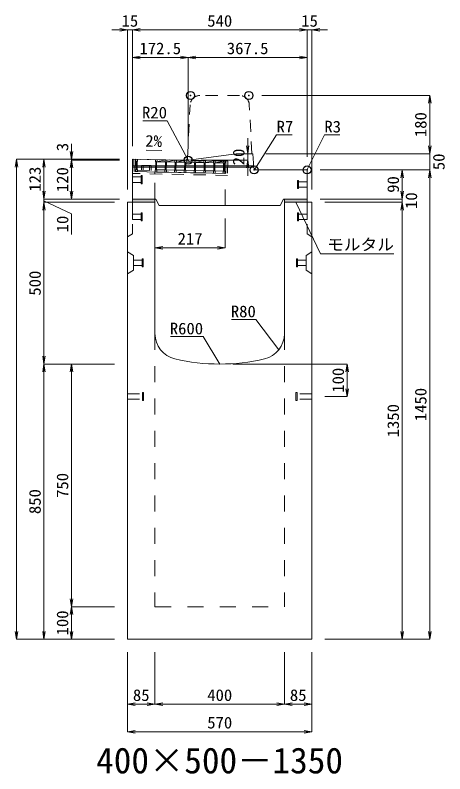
# Model space of a CAD drawing. Units: millimetres at full size. Extents: x -1809 to 57027, y -20349 to 17321.
# Drawn here: x 40936 to 42264, y -10912 to -8568 of the extents above; entities that cross this region are included whole.
import ezdxf
from ezdxf.enums import TextEntityAlignment as Align

# ---------------------------------------------------------------- set-up
doc = ezdxf.new("R2010")
doc.units = ezdxf.units.MM
doc.header["$LTSCALE"] = 50
doc.header["$PDMODE"] = 32
doc.header["$PDSIZE"] = 25
doc.linetypes.add('USER1', pattern=[2, 1, -1])
doc.linetypes.add('USER2', pattern=[1.35, 0.75, -0.6])
for name, color, linetype, lineweight in [('インサート', 3, 'USER2', 9), ('グレーチング', 7, 'USER2', 9), ('モルタル', 7, 'Continuous', 9), ('受枠', 3, 'USER2', 9), ('寸法線', 7, 'Continuous', 13), ('引出線', 4, 'Continuous', 13), ('本体', 2, 'Continuous', 13), ('目地', 132, 'Continuous', 9)]:
    doc.layers.add(name, color=color, linetype=linetype, lineweight=lineweight)
doc.layers.add('作業エリア', color=11, linetype='Continuous')
doc.layers.add('文字', color=7, linetype='Continuous')
doc.styles.add('ＭＳ 明朝', font='')
doc.styles.get('ＭＳ 明朝').set_extended_font_data('MS Mincho')

# ---------------------------------------------------------------- blocks, each defined once
blk = doc.blocks.new('open_arrow')
at = {"color": 0, "linetype": 'Continuous', "lineweight": -2}
blk.add_lwpolyline([(7.5, 1.25), (0, 0), (7.5, -1.25)], dxfattribs=at)

msp = doc.modelspace()

# ---------------------------------------------------------------- hatches: boundary and pattern name
at = {"layer": 'モルタル'}
for points in [[(41368.24, -9146.05), (41368.24, -9136.05), (41298.24, -9136.05), (41298.24, -9146.05)], [(41838.24, -9146.05), (41838.24, -9136.05), (41768.24, -9136.05), (41768.24, -9146.05)]]:
    msp.add_hatch(color=256, dxfattribs=at).paths.add_polyline_path(points)

# ---------------------------------------------------------------- linework, layer by layer
at = {"layer": 'インサート'}
for p, q in [((41298.24, -9067.55), (41325.24, -9067.55)), ((41298.24, -9067.55), (41298.24, -9084.55)), ((41328.24, -9063.55), (41325.24, -9063.55)), ((41325.24, -9063.55), (41325.24, -9088.55)), ((41328.24, -9088.55), (41328.24, -9063.55)), ((41298.24, -9084.55), (41325.24, -9084.55)), ((41325.24, -9088.55), (41328.24, -9088.55)), ((41808.24, -9078.55), (41811.24, -9078.55)), ((41808.24, -9103.55), (41808.24, -9078.55)), ((41811.24, -9078.55), (41811.24, -9103.55)), ((41838.24, -9082.55), (41811.24, -9082.55)), ((41838.24, -9082.55), (41838.24, -9099.55)), ((41811.24, -9103.55), (41808.24, -9103.55)), ((41838.24, -9099.55), (41811.24, -9099.55)), ((41298.24, -9182.55), (41325.24, -9182.55)), ((41298.24, -9182.55), (41298.24, -9199.55)), ((41328.24, -9178.55), (41325.24, -9178.55)), ((41325.24, -9178.55), (41325.24, -9203.55)), ((41328.24, -9203.55), (41328.24, -9178.55)), ((41808.24, -9178.55), (41811.24, -9178.55)), ((41808.24, -9203.55), (41808.24, -9178.55)), ((41811.24, -9178.55), (41811.24, -9203.55)), ((41838.24, -9182.55), (41811.24, -9182.55)), ((41838.24, -9182.55), (41838.24, -9199.55)), ((41298.24, -9199.55), (41325.24, -9199.55)), ((41325.24, -9203.55), (41328.24, -9203.55)), ((41811.24, -9203.55), (41808.24, -9203.55)), ((41838.24, -9199.55), (41811.24, -9199.55)), ((41301.44, -9324.55), (41328.44, -9324.55)), ((41301.44, -9324.55), (41301.44, -9341.55)), ((41331.44, -9320.55), (41328.44, -9320.55)), ((41328.44, -9320.55), (41328.44, -9345.55)), ((41331.44, -9345.55), (41331.44, -9320.55)), ((41805.04, -9320.55), (41808.04, -9320.55)), ((41805.04, -9345.55), (41805.04, -9320.55)), ((41808.04, -9320.55), (41808.04, -9345.55)), ((41835.04, -9324.55), (41808.04, -9324.55)), ((41835.04, -9324.55), (41835.04, -9341.55)), ((41301.44, -9341.55), (41328.44, -9341.55)), ((41328.44, -9345.55), (41331.44, -9345.55)), ((41808.04, -9345.55), (41805.04, -9345.55)), ((41835.04, -9341.55), (41808.04, -9341.55)), ((41283.24, -9737.55), (41329.24, -9737.55)), ((41283.24, -9754.55), (41283.24, -9737.55)), ((41329.24, -9758.55), (41329.24, -9733.55)), ((41329.24, -9733.55), (41333.24, -9733.55)), ((41333.24, -9758.55), (41333.24, -9733.55)), ((41803.24, -9733.55), (41807.24, -9733.55)), ((41803.24, -9733.55), (41803.24, -9758.55)), ((41807.24, -9733.55), (41807.24, -9758.55)), ((41853.24, -9737.55), (41807.24, -9737.55)), ((41853.24, -9737.55), (41853.24, -9754.55)), ((41283.24, -9754.55), (41329.24, -9754.55)), ((41333.24, -9758.55), (41329.24, -9758.55)), ((41807.24, -9758.55), (41803.24, -9758.55)), ((41853.24, -9754.55), (41807.24, -9754.55))]:
    msp.add_line(p, q, dxfattribs=at)
at = {"layer": 'グレーチング'}
for p, q in [((41309.53, -9013.27), (41309.41, -9019.27)), ((41309.41, -9019.27), (41310.39, -9020.29)), ((41584.48, -9018.59), (41309.53, -9013.27)), ((41310.39, -9020.29), (41309.93, -9044.29)), ((41313.39, -9020.35), (41312.93, -9044.34)), ((41314.41, -9019.37), (41313.39, -9020.35)), ((41314.53, -9013.37), (41314.41, -9019.37)), ((41369.52, -9014.43), (41369.4, -9020.43)), ((41369.4, -9020.43), (41370.38, -9021.45)), ((41370.38, -9021.45), (41369.92, -9045.45)), ((41373.38, -9021.51), (41372.92, -9045.5)), ((41374.4, -9020.53), (41373.38, -9021.51)), ((41374.52, -9014.53), (41374.4, -9020.53)), ((41374.4, -9020.53), (41399.51, -9015.01)), ((41374.4, -9020.53), (41399.4, -9021.01)), ((41399.51, -9015.01), (41399.4, -9021.01)), ((41399.4, -9021.01), (41400.38, -9022.03)), ((41400.38, -9022.03), (41399.91, -9046.03)), ((41403.38, -9022.09), (41402.91, -9046.09)), ((41404.39, -9021.11), (41403.38, -9022.09)), ((41404.51, -9015.11), (41404.39, -9021.11)), ((41404.39, -9021.11), (41429.51, -9015.59)), ((41404.39, -9021.11), (41429.39, -9021.59)), ((41429.51, -9015.59), (41429.39, -9021.59)), ((41429.39, -9021.59), (41430.37, -9022.61)), ((41430.37, -9022.61), (41429.91, -9046.61)), ((41433.37, -9022.67), (41432.91, -9046.67)), ((41434.39, -9021.69), (41433.37, -9022.67)), ((41434.51, -9015.69), (41434.39, -9021.69)), ((41434.39, -9021.69), (41459.5, -9016.17)), ((41434.39, -9021.69), (41459.38, -9022.17)), ((41459.5, -9016.17), (41459.38, -9022.17)), ((41459.38, -9022.17), (41460.36, -9023.19)), ((41460.36, -9023.19), (41459.9, -9047.19)), ((41463.36, -9023.25), (41462.9, -9047.25)), ((41464.38, -9022.27), (41463.36, -9023.25)), ((41464.5, -9016.27), (41464.38, -9022.27)), ((41464.38, -9022.27), (41489.49, -9016.76)), ((41464.38, -9022.27), (41489.38, -9022.75)), ((41489.49, -9016.76), (41489.38, -9022.75)), ((41489.38, -9022.75), (41490.36, -9023.77)), ((41490.36, -9023.77), (41489.89, -9047.77)), ((41493.36, -9023.83), (41492.89, -9047.83)), ((41494.38, -9022.85), (41493.36, -9023.83)), ((41494.49, -9016.85), (41494.38, -9022.85)), ((41494.38, -9022.85), (41519.49, -9017.34)), ((41494.38, -9022.85), (41519.37, -9023.33)), ((41519.49, -9017.34), (41519.37, -9023.33)), ((41519.37, -9023.33), (41520.35, -9024.35)), ((41520.35, -9024.35), (41519.89, -9048.35)), ((41523.35, -9024.41), (41522.89, -9048.41)), ((41524.37, -9023.43), (41523.35, -9024.41)), ((41524.49, -9017.43), (41524.37, -9023.43)), ((41524.37, -9023.43), (41549.48, -9017.92)), ((41524.37, -9023.43), (41549.37, -9023.92)), ((41549.48, -9017.92), (41549.37, -9023.92)), ((41549.37, -9023.92), (41550.35, -9024.93)), ((41550.35, -9024.93), (41549.88, -9048.93)), ((41553.35, -9024.99), (41552.88, -9048.99)), ((41554.37, -9024.01), (41553.35, -9024.99)), ((41554.48, -9018.01), (41554.37, -9024.01)), ((41554.37, -9024.01), (41579.48, -9018.5)), ((41554.37, -9024.01), (41579.36, -9024.5)), ((41579.48, -9018.5), (41579.36, -9024.5)), ((41579.36, -9024.5), (41580.34, -9025.51)), ((41580.34, -9025.51), (41579.88, -9049.51)), ((41583.34, -9025.57), (41582.88, -9049.57)), ((41584.36, -9024.59), (41583.34, -9025.57)), ((41584.48, -9018.59), (41584.36, -9024.59)), ((41308.79, -9051.26), (41308.91, -9045.27)), ((41308.91, -9045.27), (41309.93, -9044.29)), ((41313.91, -9045.36), (41312.93, -9044.34)), ((41313.79, -9051.36), (41313.91, -9045.36)), ((41313.88, -9046.86), (41368.87, -9047.93)), ((41326.67, -9032.11), (41326.38, -9047.1)), ((41326.67, -9032.11), (41356.66, -9032.69)), ((41331.67, -9032.2), (41331.38, -9047.2)), ((41351.66, -9032.59), (41351.37, -9047.59)), ((41356.66, -9032.69), (41356.37, -9047.68)), ((41368.78, -9052.43), (41368.9, -9046.43)), ((41368.9, -9046.43), (41369.92, -9045.45)), ((41372.92, -9045.5), (41399.91, -9046.03)), ((41373.9, -9046.52), (41372.92, -9045.5)), ((41373.78, -9052.52), (41373.9, -9046.52)), ((41398.78, -9053.01), (41398.89, -9047.01)), ((41398.89, -9047.01), (41399.91, -9046.03)), ((41403.89, -9047.1), (41402.91, -9046.09)), ((41402.91, -9046.09), (41429.91, -9046.61)), ((41403.78, -9053.1), (41403.89, -9047.1)), ((41428.77, -9053.59), (41428.89, -9047.59)), ((41428.89, -9047.59), (41429.91, -9046.61)), ((41433.89, -9047.68), (41432.91, -9046.67)), ((41432.91, -9046.67), (41459.9, -9047.19)), ((41433.77, -9053.68), (41433.89, -9047.68)), ((41458.76, -9054.17), (41458.88, -9048.17)), ((41458.88, -9048.17), (41459.9, -9047.19)), ((41463.88, -9048.27), (41462.9, -9047.25)), ((41462.9, -9047.25), (41489.89, -9047.77)), ((41463.76, -9054.26), (41463.88, -9048.27)), ((41488.76, -9054.75), (41488.88, -9048.75)), ((41488.88, -9048.75), (41489.89, -9047.77)), ((41493.87, -9048.85), (41492.89, -9047.83)), ((41492.89, -9047.83), (41519.89, -9048.35)), ((41493.76, -9054.84), (41493.87, -9048.85)), ((41518.75, -9055.33), (41518.87, -9049.33)), ((41518.87, -9049.33), (41519.89, -9048.35)), ((41523.87, -9049.43), (41522.89, -9048.41)), ((41522.89, -9048.41), (41549.88, -9048.93)), ((41523.75, -9055.43), (41523.87, -9049.43)), ((41548.75, -9055.91), (41548.86, -9049.91)), ((41548.86, -9049.91), (41549.88, -9048.93)), ((41552.88, -9048.99), (41579.88, -9049.51)), ((41553.86, -9050.01), (41552.88, -9048.99)), ((41553.75, -9056.01), (41553.86, -9050.01)), ((41578.86, -9050.49), (41579.88, -9049.51)), ((41583.86, -9050.59), (41582.88, -9049.57)), ((41583.74, -9056.59), (41308.79, -9051.26)), ((41578.74, -9056.49), (41578.86, -9050.49)), ((41583.74, -9056.59), (41583.86, -9050.59))]:
    msp.add_line(p, q, dxfattribs=at)
at = {"layer": 'モルタル'}
for points in [[(41298.24, -9136.05), (41368.24, -9136.05), (41368.24, -9146.05), (41298.24, -9146.05)], [(41768.24, -9136.05), (41838.24, -9136.05), (41838.24, -9146.05), (41768.24, -9146.05)]]:
    msp.add_lwpolyline(points, close=True, dxfattribs=at)
at = {"layer": '作業エリア'}
for p in [(41478.24, -8816.05), (41658.24, -8816.05), (41470.74, -9016.05), (41674.49, -9046.05), (41838.24, -9046.05)]:
    msp.add_point(p, dxfattribs=at)
at = {"layer": '受枠'}
for p, q in [((41300.53, -9013.1), (41299.68, -9057.09)), ((41593.48, -9018.77), (41300.53, -9013.1)), ((41306.53, -9013.21), (41305.79, -9051.21)), ((41587.48, -9018.65), (41586.74, -9056.64)), ((41593.48, -9018.77), (41592.62, -9062.76)), ((41592.62, -9062.76), (41299.68, -9057.09)), ((41305.79, -9051.21), (41586.74, -9056.64)), ((41367.78, -9052.41), (41367.67, -9058.41))]:
    msp.add_line(p, q, dxfattribs=at)
at = {"layer": '寸法線'}
for p, q in [((41346.24, -8613.38), (41235.24, -8613.38)), ((41283.24, -9106.03), (41283.24, -8613.38)), ((41298.24, -8613.38), (41838.24, -8613.38)), ((41298.24, -8973.03), (41298.24, -8613.38)), ((41298.24, -8973.03), (41298.24, -8613.38)), ((41790.24, -8613.38), (41901.24, -8613.38)), ((41838.24, -9006.03), (41838.24, -8613.38)), ((41838.24, -9006.03), (41838.24, -8613.38)), ((41853.24, -9106.03), (41853.24, -8613.38)), ((41470.74, -8698.38), (41298.24, -8698.38)), ((41298.24, -8973.03), (41298.24, -8698.38)), ((41470.74, -8976.03), (41470.74, -8698.38)), ((41470.74, -8698.38), (41838.24, -8698.38)), ((41470.74, -8976.03), (41470.74, -8698.38)), ((41838.24, -9006.03), (41838.24, -8698.38)), ((41698.26, -8816.05), (42217.02, -8816.05)), ((42217.02, -8996.05), (42217.02, -8816.05)), ((41654.6, -9064.05), (41654.6, -8948.05)), ((42217.02, -8948.05), (42217.02, -9094.05)), ((41110.3, -8965.05), (41110.3, -9064.05)), ((41654.6, -8996.05), (41658.76, -8996.05)), ((41710.76, -8996.05), (42217.02, -8996.05)), ((41710.76, -8996.05), (42217.02, -8996.05)), ((40940.3, -10496.05), (40940.3, -9013.05)), ((41258.22, -9013.05), (40940.3, -9013.05)), ((41025.3, -9013.05), (41025.3, -9136.05)), ((41258.22, -9013.05), (41025.3, -9013.05)), ((41258.22, -9013.05), (41110.3, -9013.05)), ((41258.22, -9016.05), (41110.3, -9016.05)), ((41110.3, -9016.05), (41110.3, -9136.05)), ((41258.22, -9016.05), (41110.3, -9016.05)), ((41510.76, -9016.05), (41654.6, -9016.05)), ((41878.26, -9046.05), (42132.02, -9046.05)), ((41878.26, -9046.05), (42217.02, -9046.05)), ((41878.26, -9046.05), (42217.02, -9046.05)), ((42132.02, -9046.05), (42132.02, -9136.05)), ((42217.02, -9046.05), (42217.02, -10496.05)), ((41025.3, -9088.05), (41025.3, -9194.05)), ((42132.02, -9088.05), (42132.02, -9194.05)), ((41258.22, -9136.05), (41025.3, -9136.05)), ((41258.22, -9136.05), (41025.3, -9136.05)), ((41025.3, -9141.05), (41110.51, -9181.26)), ((41258.22, -9136.05), (41110.3, -9136.05)), ((41878.26, -9136.05), (42132.02, -9136.05)), ((41878.26, -9136.05), (42132.02, -9136.05)), ((41243.22, -9146.05), (41025.3, -9146.05)), ((41025.3, -9146.05), (41025.3, -9646.05)), ((41243.22, -9146.05), (41025.3, -9146.05)), ((41893.26, -9146.05), (42132.02, -9146.05)), ((41893.26, -9146.05), (42132.02, -9146.05)), ((42132.02, -9146.05), (42132.02, -10496.05)), ((41110.51, -9181.26), (41110.51, -9245.32)), ((41585.24, -9196.07), (41585.24, -9286.56)), ((41368.24, -9286.56), (41585.24, -9286.56)), ((41243.22, -9646.05), (41025.3, -9646.05)), ((41025.3, -10496.05), (41025.3, -9646.05)), ((41243.22, -9646.05), (41025.3, -9646.05)), ((41110.3, -9646.05), (41110.3, -10396.05)), ((41243.22, -9646.05), (41110.3, -9646.05)), ((41608.26, -9646.05), (41962.02, -9646.05)), ((41962.02, -9646.05), (41962.02, -9746.05)), ((41893.26, -9746.05), (41962.02, -9746.05)), ((41243.22, -10396.05), (41110.3, -10396.05)), ((41110.3, -10396.05), (41110.3, -10496.05)), ((41243.22, -10396.05), (41110.3, -10396.05)), ((41243.22, -10496.05), (40940.3, -10496.05)), ((41243.22, -10496.05), (41025.3, -10496.05)), ((41243.22, -10496.05), (41110.3, -10496.05)), ((41893.26, -10496.05), (42132.02, -10496.05)), ((41893.26, -10496.05), (42217.02, -10496.05)), ((41283.24, -10536.07), (41283.24, -10697.21)), ((41283.24, -10536.07), (41283.24, -10782.21)), ((41368.24, -10536.07), (41368.24, -10697.21)), ((41368.24, -10536.07), (41368.24, -10697.21)), ((41768.24, -10536.07), (41768.24, -10697.21)), ((41768.24, -10536.07), (41768.24, -10697.21)), ((41853.24, -10536.07), (41853.24, -10697.21)), ((41853.24, -10536.07), (41853.24, -10782.21)), ((41283.24, -10697.21), (41368.24, -10697.21)), ((41368.24, -10697.21), (41768.24, -10697.21)), ((41768.24, -10697.21), (41853.24, -10697.21)), ((41283.24, -10782.21), (41853.24, -10782.21))]:
    msp.add_line(p, q, dxfattribs=at)
at = {"layer": '引出線'}
for points in [[(41470.74, -9016.01), (41405.34, -8893.94), (41330.67, -8893.94)], [(41676.22, -9044.19), (41743.97, -8937.41), (41791.9, -8937.41)], [(41837.36, -9046.93), (41891.52, -8937.41), (41939.25, -8937.41)], [(41389.27, -8985.86), (41340.53, -8984.89), (41389.27, -8985.86)], [(41803.24, -9146.05), (41879.95, -9305.82), (42105.87, -9305.82)], [(41751, -9601.63), (41679.74, -9508.52), (41605.07, -9508.52)], [(41568.24, -9646.05), (41516.88, -9561.3), (41415.87, -9561.3)]]:
    msp.add_lwpolyline(points, dxfattribs=at)
at = {"layer": '本体', "linetype": 'USER2', "lineweight": 9}
for p, q in [((41629.7, -8816.05), (41506.78, -8816.05)), ((41468.57, -9009.4), (41476.82, -8844.56)), ((41667.24, -8996.05), (41659.67, -8844.56)), ((41298.24, -9146.05), (41298.24, -9243.05)), ((41838.24, -9146.05), (41838.24, -9243.05)), ((41298.24, -9243.05), (41283.24, -9252.55)), ((41838.24, -9243.05), (41853.24, -9252.55))]:
    msp.add_line(p, q, dxfattribs=at)
at = {"layer": '本体'}
for p, q in [((41618.74, -8996.05), (41472.07, -9015.87)), ((41670.74, -8996.05), (41618.74, -8996.05)), ((41674.01, -9039.58), (41670.74, -8996.05)), ((41298.24, -9136.05), (41298.24, -9013.05)), ((41453.24, -9016.05), (41298.24, -9013.05)), ((41453.24, -9016.05), (41469.4, -9016.05)), ((41835.24, -9046.05), (41680.99, -9046.05)), ((41838.24, -9136.05), (41838.24, -9049.05)), ((41371.24, -9136.05), (41298.24, -9136.05)), ((41371.24, -9136.05), (41381.24, -9156.05)), ((41765.24, -9136.05), (41755.24, -9156.05)), ((41838.24, -9136.05), (41765.24, -9136.05)), ((41283.24, -9146.05), (41283.24, -10496.05)), ((41368.24, -9146.05), (41283.24, -9146.05)), ((41368.24, -9146.05), (41368.24, -9552.02)), ((41755.24, -9156.05), (41381.24, -9156.05)), ((41768.24, -9552.02), (41768.24, -9146.05)), ((41853.24, -9146.05), (41768.24, -9146.05)), ((41853.24, -10496.05), (41853.24, -9146.05)), ((41283.24, -10496.05), (41853.24, -10496.05))]:
    msp.add_line(p, q, dxfattribs=at)
at = {"layer": '本体', "linetype": 'USER1'}
for p, q in [((41368.24, -9136.05), (41368.24, -9052.42)), ((41585.24, -9156.05), (41585.24, -9056.62))]:
    msp.add_line(p, q, dxfattribs=at)
at = {"layer": '本体', "lineweight": 9}
for p, q in [((41283.24, -9299.05), (41301.44, -9310.55)), ((41853.24, -9299.05), (41835.04, -9310.55)), ((41301.44, -9310.55), (41301.44, -9355.55)), ((41835.04, -9310.55), (41835.04, -9355.55)), ((41283.24, -9367.05), (41301.44, -9355.55)), ((41853.24, -9367.05), (41835.04, -9355.55))]:
    msp.add_line(p, q, dxfattribs=at)
at = {"layer": '本体', "linetype": 'USER1', "lineweight": 15}
for p, q in [((41368.24, -9552.02), (41368.24, -10396.05)), ((41768.24, -9552.02), (41768.24, -10396.05)), ((41368.24, -10396.05), (41768.24, -10396.05))]:
    msp.add_line(p, q, dxfattribs=at)
at = {"layer": '本体', "linetype": 'USER2', "lineweight": 9}
for centre, radius, start, end in [((41506.78, -8846.05), 30, 90, 177.13759), ((41629.7, -8846.05), 30, 2.86241, 90), ((41461.58, -9009.05), 7, 270, 357.13759)]:
    msp.add_arc(centre, radius, start, end, dxfattribs=at)
at = {"layer": '本体'}
for centre, radius, start, end in [((41469.4, -8996.05), 20, 270, 277.69605), ((41680.99, -9039.05), 7, 184.28915, 270), ((41835.24, -9049.05), 3, 0, 90), ((41448.24, -9552.02), 80, 180, 256.65764), ((41688.24, -9552.02), 80, 283.34236, 0), ((41568.24, -9046.05), 600, 256.65764, 283.34236)]:
    msp.add_arc(centre, radius, start, end, dxfattribs=at)
at = {"layer": '目地'}
for p, q in [((41298.24, -9033.05), (41673.52, -9033.05)), ((41298.24, -9037.05), (41673.82, -9037.05))]:
    msp.add_line(p, q, dxfattribs=at)

# ---------------------------------------------------------------- block references
at = {"layer": '寸法線', "xscale": 3.2, "yscale": 3.2}
for p, rotation in [((41283.24, -8613.38), 180), ((41838.24, -8613.38), 180), ((41838.24, -8613.38), 180), ((41470.74, -8698.38), 180), ((41838.24, -8698.38), 180), ((42217.02, -8816.05), 270), ((41654.6, -8996.05), 90), ((42217.02, -8996.05), 90), ((42217.02, -8996.05), 90), ((41110.3, -9013.05), 90), ((40940.3, -9013.05), 270), ((41025.3, -9013.05), 270), ((41110.3, -9016.05), 270), ((41110.3, -9016.05), 270), ((41654.6, -9016.05), 270), ((42132.02, -9046.05), 270), ((42217.02, -9046.05), 270), ((42217.02, -9046.05), 270), ((41025.3, -9136.05), 90), ((41025.3, -9136.05), 90), ((41110.3, -9136.05), 90), ((42132.02, -9136.05), 90), ((42132.02, -9136.05), 90), ((41025.3, -9146.05), 270), ((41025.3, -9146.05), 270), ((42132.02, -9146.05), 270), ((42132.02, -9146.05), 270), ((41585.24, -9286.56), 180), ((41025.3, -9646.05), 90), ((41025.3, -9646.05), 270), ((41110.3, -9646.05), 270), ((41962.02, -9646.05), 270), ((41962.02, -9746.05), 90), ((41110.3, -10396.05), 90), ((41110.3, -10396.05), 270), ((40940.3, -10496.05), 90), ((41025.3, -10496.05), 90), ((41110.3, -10496.05), 90), ((42132.02, -10496.05), 90), ((42217.02, -10496.05), 90), ((41368.24, -10697.21), 180), ((41768.24, -10697.21), 180), ((41853.24, -10697.21), 180), ((41853.24, -10782.21), 180)]:
    msp.add_blockref('open_arrow', p, dxfattribs=dict(at, rotation=rotation))
for p in [(41298.24, -8613.38), (41298.24, -8613.38), (41853.24, -8613.38), (41298.24, -8698.38), (41470.74, -8698.38), (41368.24, -9286.56), (41283.24, -10697.21), (41368.24, -10697.21), (41768.24, -10697.21), (41283.24, -10782.21)]:
    msp.add_blockref('open_arrow', p, dxfattribs=at)
at = {"layer": '引出線', "xscale": 0.0533, "yscale": 0.0533}
for p, rotation in [((41389.27, -8985.86), 178.9), ((41470.74, -9016.01), 118.2), ((41676.22, -9044.19), 57.6), ((41837.36, -9046.93), 63.7), ((41803.24, -9146.05), 295.6), ((41751, -9601.63), 127.4), ((41568.24, -9646.05), 121.2)]:
    msp.add_blockref('open_arrow', p, dxfattribs=dict(at, rotation=rotation))

# ---------------------------------------------------------------- texts
at = {"layer": '寸法線', "style": 'ＭＳ 明朝', "width": 1.05}
for s, p in [('15', (41290.74, -8585.36)), ('540', (41568.24, -8585.36)), ('15', (41845.74, -8585.36)), ('172.5', (41384.49, -8670.36)), ('367.5', (41654.49, -8670.36)), ('217', (41476.74, -9258.54)), ('85', (41325.74, -10669.19)), ('400', (41568.24, -10669.19)), ('85', (41810.74, -10669.19)), ('570', (41568.24, -10754.19))]:
    msp.add_text(s, height=36.03, dxfattribs=at).set_placement(p, align=Align.MIDDLE_CENTER)
for s, p in [('180', (42189, -8906.05)), ('3', (41082.3, -8975.23)), ('20', (41626.58, -9006.05)), ('50', (42245.04, -9021.05)), ('123', (40997.28, -9074.55)), ('120', (41082.28, -9076.05)), ('90', (42104, -9091.05)), ('10', (42160.04, -9141.05)), ('10', (41082.49, -9213.29)), ('500', (40997.28, -9396.05)), ('100', (41934, -9696.05)), ('1450', (42189, -9771.05)), ('1350', (42104, -9821.05)), ('750', (41082.28, -10021.05)), ('850', (40997.28, -10071.05)), ('100', (41082.28, -10446.05))]:
    msp.add_text(s, height=36.03, rotation=90, dxfattribs=at).set_placement(p, align=Align.MIDDLE_CENTER)
at = {"layer": '引出線', "style": 'ＭＳ 明朝', "width": 1.05}
for s, p in [('R20', (41405.34, -8850.74)), ('R80', (41679.74, -9465.32)), ('R600', (41516.88, -9518.1))]:
    msp.add_text(s, height=36.03, dxfattribs=at).set_placement(p, align=Align.TOP_RIGHT)
for s, p in [('R7', (41743.97, -8894.21)), ('R3', (41891.52, -8894.21)), ('モルタル', (41899.95, -9258.72))]:
    msp.add_text(s, height=36.03, dxfattribs=at).set_placement(p, align=Align.TOP_LEFT)
msp.add_text('2%', height=36.03, rotation=358.854, dxfattribs=at).set_placement((41390.21, -8938.97), align=Align.TOP_RIGHT)
at = {"layer": '文字', "style": 'ＭＳ 明朝'}
msp.add_text('400×500－1350', height=80.06, dxfattribs=at).set_placement((41567.76, -10871.03), align=Align.MIDDLE_CENTER)

doc.saveas('drawing.dxf')
